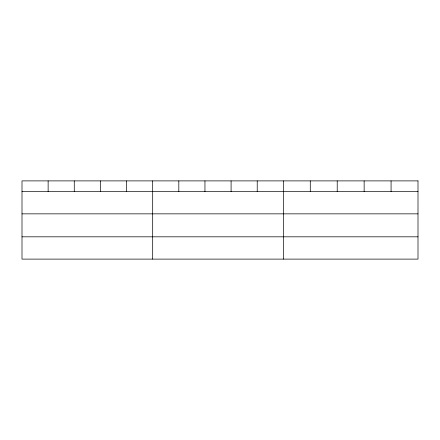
<?xml version="1.0" encoding="UTF-8"?>
<svg xmlns="http://www.w3.org/2000/svg" width="440" height="440" viewBox="0 0 440 440"><rect width="100%" height="100%" fill="white"/><g stroke="black" fill="none" stroke-linecap="round" stroke-linejoin="round"><path stroke-width="0.66" d="M22 191.56L418 191.56M22 213.851L418 213.851M22 236.819L418 236.819M391.072 180.889L391.072 191.56M364.144 180.889L364.144 191.56M337.216 180.889L337.216 191.56M310.288 180.889L310.288 191.56M283.36 180.889L283.36 259.111M257.224 180.889L257.224 191.56M231.088 180.889L231.088 191.56M204.952 180.889L204.952 191.56M178.816 180.889L178.816 191.56M152.68 180.889L152.68 259.111M126.544 180.889L126.544 191.56M100.408 180.889L100.408 191.56M74.272 180.889L74.272 191.56M48.136 180.889L48.136 191.56M418 180.889L22 180.889L22 259.111L418 259.111L418 180.889"/></g></svg>
